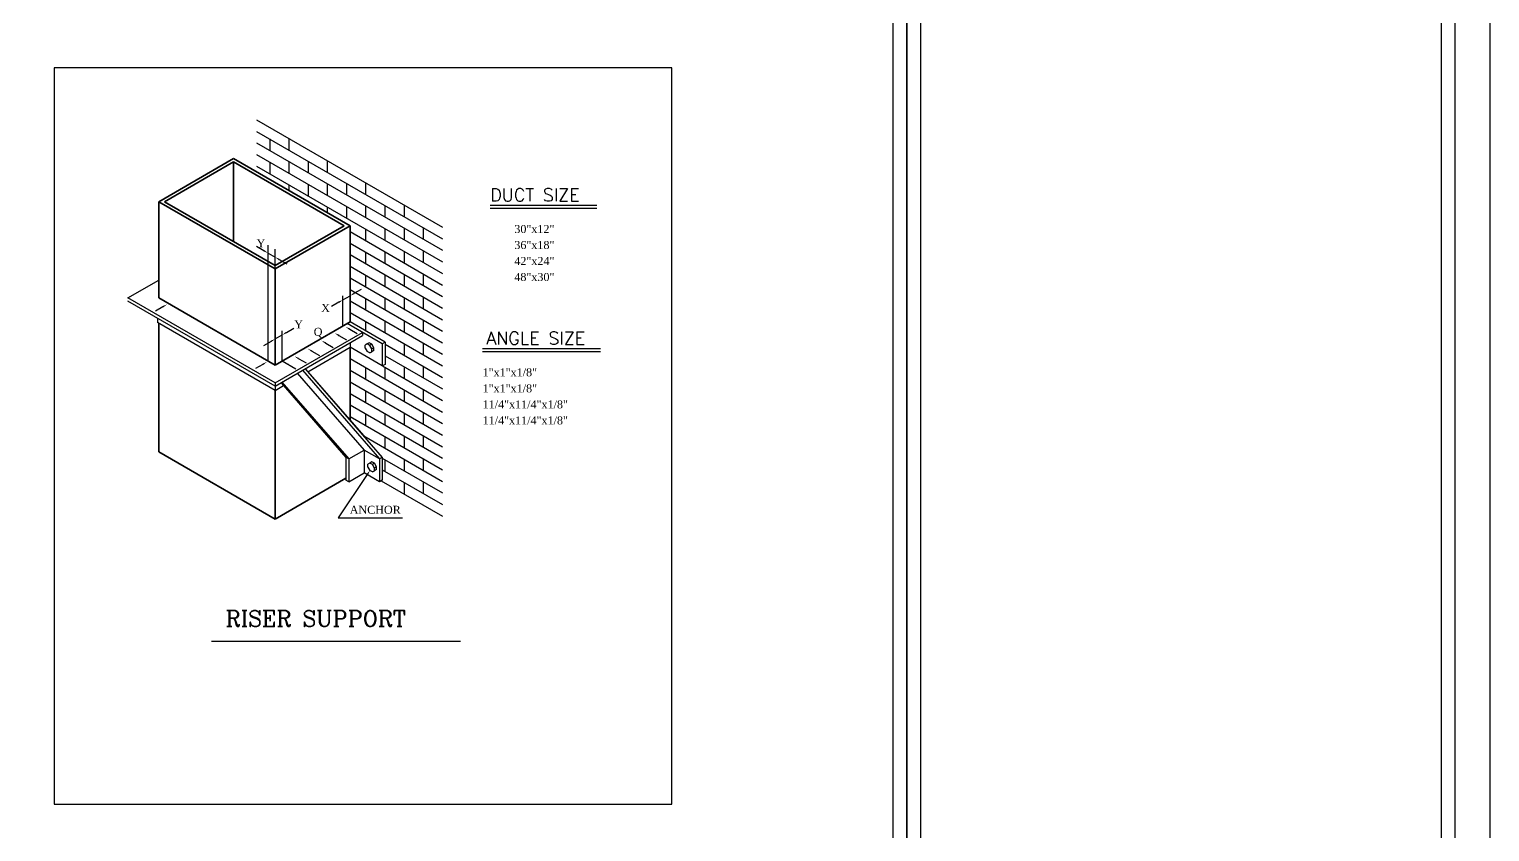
# Model space of a CAD drawing. Extents: x -730 to 2784, y 160 to 852.
# Drawn here: x -685.08 to -664.91, y 254.88 to 265.97 of the extents above; entities that cross this region are included whole.
import ezdxf
from ezdxf.enums import TextEntityAlignment as Align

# ---------------------------------------------------------------- set-up
doc = ezdxf.new("R2010")
doc.units = 0
doc.header["$MEASUREMENT"] = 0
for name, color, linetype, lineweight in [('2', 2, 'Continuous', 25), ('3', 3, 'Continuous', 25), ('5', 5, 'Continuous', 35)]:
    doc.layers.add(name, color=color, linetype=linetype, lineweight=lineweight)
for name, color, linetype in [('fram', 252, 'Continuous'), ('LEADER', 4, 'Continuous'), ('M-DE-TI', 1, 'Continuous'), ('M_HV_TABLE', 140, 'Continuous'), ('Text', 42, 'Continuous'), ('WALL', 4, 'Continuous')]:
    doc.layers.add(name, color=color, linetype=linetype)
doc.styles.add('ROMAND', font='ROMAND.SHX')
doc.styles.add('ROMANS', font='romantic.ttf')
doc.styles.add('ROMANT', font='romanc.shx')

msp = doc.modelspace()

# ---------------------------------------------------------------- linework, layer by layer
at = {"layer": '2', "color": 0}
for p, q in [((-681.944, 264.715), (-679.376, 263.232)), ((-681.944, 264.555), (-679.376, 263.072)), ((-681.944, 264.396), (-679.376, 262.913)), ((-681.763, 264.451), (-681.763, 264.291)), ((-681.498, 264.457), (-681.498, 264.298)), ((-681.944, 264.236), (-679.376, 262.753)), ((-681.763, 264.132), (-681.763, 263.972)), ((-681.498, 264.138), (-681.498, 263.979)), ((-681.233, 264.145), (-681.233, 263.985)), ((-680.968, 264.151), (-680.968, 263.991)), ((-681.944, 264.077), (-679.376, 262.594)), ((-681.498, 263.819), (-681.498, 263.739)), ((-681.233, 263.825), (-681.233, 263.666)), ((-680.968, 263.832), (-680.968, 263.672)), ((-680.702, 263.838), (-680.702, 263.679)), ((-680.437, 263.845), (-680.437, 263.685)), ((-680.437, 263.525), (-680.437, 263.366)), ((-680.172, 263.532), (-680.172, 263.372)), ((-679.906, 263.538), (-679.906, 263.379)), ((-680.968, 263.513), (-680.968, 263.433)), ((-680.702, 263.519), (-680.702, 263.36)), ((-680.653, 263.172), (-679.376, 262.434)), ((-680.437, 263.206), (-680.437, 263.047)), ((-680.172, 263.213), (-680.172, 263.053)), ((-679.906, 263.219), (-679.906, 263.06)), ((-679.641, 263.226), (-679.641, 263.066)), ((-680.653, 263.012), (-679.376, 262.275)), ((-680.653, 262.853), (-679.376, 262.115)), ((-680.437, 262.887), (-680.437, 262.728)), ((-680.172, 262.894), (-680.172, 262.734)), ((-679.906, 262.9), (-679.906, 262.74)), ((-679.641, 262.906), (-679.641, 262.747)), ((-680.653, 262.693), (-679.376, 261.955)), ((-680.653, 262.533), (-679.376, 261.796)), ((-680.437, 262.568), (-680.437, 262.409)), ((-680.172, 262.575), (-680.172, 262.415)), ((-679.906, 262.581), (-679.906, 262.421)), ((-679.641, 262.587), (-679.641, 262.428)), ((-680.653, 262.374), (-679.376, 261.636)), ((-680.653, 262.214), (-679.376, 261.477)), ((-680.437, 262.249), (-680.437, 262.089)), ((-680.172, 262.255), (-680.172, 262.096)), ((-679.906, 262.262), (-679.906, 262.102)), ((-679.641, 262.268), (-679.641, 262.109)), ((-680.653, 262.055), (-679.376, 261.317)), ((-680.437, 261.93), (-680.437, 261.8)), ((-680.172, 261.936), (-680.172, 261.777)), ((-679.906, 261.943), (-679.906, 261.783)), ((-679.641, 261.949), (-679.641, 261.79)), ((-680.414, 261.62), (-680.442, 261.603)), ((-680.442, 261.564), (-680.442, 261.603)), ((-680.442, 261.564), (-680.414, 261.515)), ((-680.387, 261.635), (-680.414, 261.62)), ((-680.38, 261.6), (-680.414, 261.62)), ((-680.38, 261.496), (-680.414, 261.515)), ((-680.353, 261.615), (-680.387, 261.635)), ((-680.353, 261.615), (-680.38, 261.6)), ((-680.352, 261.551), (-680.38, 261.6)), ((-680.38, 261.496), (-680.352, 261.512)), ((-680.325, 261.567), (-680.353, 261.615)), ((-680.325, 261.567), (-680.352, 261.551)), ((-680.352, 261.512), (-680.352, 261.551)), ((-680.325, 261.528), (-680.352, 261.512)), ((-680.325, 261.528), (-680.325, 261.567)), ((-680.168, 261.615), (-679.376, 261.158)), ((-679.906, 261.624), (-679.906, 261.464)), ((-679.641, 261.63), (-679.641, 261.47)), ((-680.653, 261.417), (-679.376, 260.679)), ((-680.205, 261.317), (-679.376, 260.839)), ((-680.168, 261.456), (-679.376, 260.998)), ((-679.906, 261.305), (-679.906, 261.145)), ((-679.641, 261.311), (-679.641, 261.151)), ((-680.653, 261.257), (-679.376, 260.52)), ((-680.437, 261.292), (-680.437, 261.132)), ((-680.172, 261.298), (-680.172, 261.139)), ((-680.653, 261.097), (-679.376, 260.36)), ((-680.653, 260.938), (-679.376, 260.2)), ((-680.437, 260.973), (-680.437, 260.813)), ((-680.172, 260.979), (-680.172, 260.819)), ((-679.906, 260.985), (-679.906, 260.826)), ((-679.641, 260.992), (-679.641, 260.832)), ((-680.653, 260.778), (-679.376, 260.041)), ((-680.653, 260.619), (-679.376, 259.881)), ((-680.437, 260.654), (-680.437, 260.494)), ((-680.172, 260.66), (-680.172, 260.5)), ((-679.906, 260.666), (-679.906, 260.507)), ((-679.641, 260.673), (-679.641, 260.513)), ((-680.464, 260.35), (-679.376, 259.722)), ((-680.437, 260.334), (-680.437, 260.317)), ((-680.172, 260.341), (-680.172, 260.181)), ((-679.906, 260.347), (-679.906, 260.188)), ((-679.641, 260.354), (-679.641, 260.194)), ((-680.377, 259.976), (-680.405, 259.96)), ((-680.405, 259.92), (-680.405, 259.96)), ((-680.405, 259.92), (-680.377, 259.872)), ((-680.351, 259.991), (-680.377, 259.976)), ((-680.343, 259.956), (-680.377, 259.976)), ((-680.317, 259.972), (-680.351, 259.991)), ((-680.317, 259.972), (-680.343, 259.956)), ((-680.315, 259.907), (-680.343, 259.956)), ((-680.288, 259.923), (-680.317, 259.972)), ((-680.288, 259.923), (-680.315, 259.907)), ((-680.315, 259.868), (-680.315, 259.907)), ((-680.288, 259.884), (-680.288, 259.923)), ((-680.207, 260.042), (-679.376, 259.562)), ((-680.172, 260.022), (-680.172, 259.862)), ((-679.906, 260.028), (-679.906, 259.869)), ((-679.641, 260.034), (-679.641, 259.875)), ((-680.343, 259.852), (-680.377, 259.872)), ((-680.343, 259.852), (-680.315, 259.868)), ((-680.288, 259.884), (-680.315, 259.868)), ((-680.221, 259.731), (-679.376, 259.243)), ((-680.207, 259.882), (-679.376, 259.403)), ((-679.906, 259.709), (-679.906, 259.549)), ((-679.641, 259.715), (-679.641, 259.556))]:
    msp.add_line(p, q, dxfattribs=at)
at = {"layer": '3', "color": 0}
for p, q in [((-683.721, 262.257), (-683.295, 262.502)), ((-681.687, 261.082), (-683.721, 262.257)), ((-681.687, 261.038), (-683.721, 262.212)), ((-683.314, 261.977), (-683.314, 261.917)), ((-681.687, 260.977), (-683.314, 261.917)), ((-680.168, 261.645), (-680.653, 261.925)), ((-681.687, 261.082), (-680.479, 261.78)), ((-681.687, 261.038), (-680.479, 261.736)), ((-680.207, 261.623), (-680.691, 261.903)), ((-680.479, 261.78), (-680.479, 261.736)), ((-681.237, 261.237), (-680.653, 261.574)), ((-680.653, 261.635), (-680.653, 261.574)), ((-680.207, 261.316), (-680.653, 261.574)), ((-680.168, 261.645), (-680.207, 261.623)), ((-680.207, 261.623), (-680.207, 261.316)), ((-680.168, 261.645), (-680.168, 261.338)), ((-680.168, 261.338), (-680.207, 261.316)), ((-681.381, 261.215), (-680.458, 260.155)), ((-681.31, 261.256), (-680.245, 260.032)), ((-681.272, 261.278), (-680.464, 260.35)), ((-681.272, 261.278), (-680.207, 260.054)), ((-681.687, 261.082), (-681.687, 261.038)), ((-681.687, 260.977), (-681.571, 261.044)), ((-681.687, 261.038), (-681.687, 260.977)), ((-681.606, 261.085), (-680.709, 260.054)), ((-681.594, 261.092), (-680.67, 260.032)), ((-680.67, 260.032), (-680.458, 260.155)), ((-680.458, 260.155), (-680.458, 259.84)), ((-680.245, 260.032), (-680.458, 260.155)), ((-680.709, 260.054), (-680.709, 259.739)), ((-680.67, 260.032), (-680.709, 260.054)), ((-680.67, 260.032), (-680.67, 259.717)), ((-680.207, 260.054), (-680.245, 260.032)), ((-680.245, 260.032), (-680.245, 259.717)), ((-680.207, 260.054), (-680.207, 259.739)), ((-680.67, 259.717), (-680.709, 259.739)), ((-680.67, 259.717), (-680.458, 259.84)), ((-680.245, 259.717), (-680.458, 259.84)), ((-680.207, 259.739), (-680.245, 259.717))]:
    msp.add_line(p, q, dxfattribs=at)
at = {"layer": '5', "color": 0}
for p, q in [((-683.295, 263.583), (-682.261, 264.18)), ((-683.216, 263.583), (-682.261, 264.134)), ((-680.653, 263.252), (-682.261, 264.18)), ((-682.261, 264.134), (-682.261, 263.032)), ((-680.733, 263.252), (-682.261, 264.134)), ((-683.295, 263.583), (-683.295, 262.257)), ((-681.687, 262.655), (-683.295, 263.583)), ((-681.687, 262.701), (-683.216, 263.583)), ((-681.687, 262.701), (-680.733, 263.252)), ((-681.687, 262.655), (-680.653, 263.252)), ((-680.653, 263.252), (-680.653, 261.925)), ((-681.687, 262.655), (-681.687, 261.328)), ((-681.687, 261.328), (-683.295, 262.257)), ((-681.687, 261.328), (-680.653, 261.925)), ((-683.295, 261.906), (-683.295, 260.129)), ((-680.653, 261.574), (-680.653, 260.567)), ((-681.687, 259.2), (-681.687, 260.977)), ((-681.687, 259.2), (-683.295, 260.129)), ((-681.687, 259.2), (-680.709, 259.765))]:
    msp.add_line(p, q, dxfattribs=at)
at = {"layer": 'fram'}
for p, q in [((-672.961, 277.698), (-672.961, 240.652)), ((-665.384, 240.652), (-665.384, 277.698))]:
    msp.add_line(p, q, dxfattribs=at)
for points in [[(-729.907, 278.175), (-664.907, 278.175), (-664.907, 240.175), (-729.907, 240.175)], [(-672.961, 277.698), (-729.43, 277.698), (-729.43, 240.652), (-672.961, 240.652)]]:
    msp.add_lwpolyline(points, close=True, dxfattribs=at)
at = {"layer": 'LEADER', "color": 0}
for p, q in [((-681.842, 262.907), (-681.945, 262.967)), ((-681.785, 261.385), (-681.785, 262.983)), ((-681.687, 262.655), (-681.687, 262.93)), ((-681.785, 262.874), (-681.687, 262.818)), ((-681.63, 262.785), (-681.526, 262.725)), ((-680.596, 262.319), (-680.493, 262.378)), ((-683.239, 262.133), (-683.342, 262.074)), ((-680.808, 262.196), (-680.911, 262.136)), ((-680.751, 262.229), (-680.653, 262.285)), ((-680.751, 261.869), (-680.751, 262.284)), ((-681.687, 261.689), (-681.589, 261.745)), ((-681.589, 261.385), (-681.589, 261.8)), ((-681.532, 261.778), (-681.429, 261.838)), ((-680.806, 261.737), (-680.703, 261.677)), ((-680.656, 261.823), (-680.553, 261.764)), ((-681.744, 261.655), (-681.848, 261.596)), ((-681.179, 261.521), (-681.076, 261.462)), ((-680.988, 261.632), (-680.885, 261.572)), ((-681.857, 261.338), (-681.96, 261.279)), ((-681.589, 261.385), (-681.4, 261.275)), ((-681.361, 261.416), (-681.258, 261.357)), ((-680.414, 259.817), (-680.817, 259.218)), ((-680.817, 259.218), (-679.929, 259.218))]:
    msp.add_line(p, q, dxfattribs=at)
for points in [[(-681.837, 262.917), (-681.848, 262.898), (-681.785, 262.874)], [(-681.635, 262.775), (-681.624, 262.794), (-681.687, 262.818)], [(-680.59, 262.309), (-680.601, 262.328), (-680.653, 262.285)], [(-683.244, 262.143), (-683.233, 262.124), (-683.181, 262.166)], [(-680.814, 262.205), (-680.803, 262.186), (-680.751, 262.229)], [(-681.526, 261.769), (-681.537, 261.788), (-681.589, 261.745)], [(-680.812, 261.727), (-680.801, 261.747), (-680.863, 261.77)], [(-680.662, 261.814), (-680.651, 261.833), (-680.714, 261.857)], [(-681.75, 261.665), (-681.739, 261.646), (-681.687, 261.689)], [(-681.185, 261.512), (-681.174, 261.531), (-681.237, 261.555)], [(-680.993, 261.622), (-680.982, 261.642), (-681.045, 261.665)], [(-681.863, 261.348), (-681.852, 261.329), (-681.8, 261.372)], [(-681.508, 261.325), (-681.497, 261.344), (-681.56, 261.368)], [(-681.367, 261.407), (-681.356, 261.426), (-681.419, 261.45)], [(-680.424, 259.823), (-680.405, 259.81), (-680.377, 259.872)]]:
    msp.add_solid(points, dxfattribs=at)
at = {"layer": 'M-DE-TI', "color": 0}
msp.add_line((-682.568, 257.518), (-679.127, 257.518), dxfattribs=at)
at = {"layer": 'M_HV_TABLE', "color": 7, "ltscale": 50}
msp.add_lwpolyline([(-684.738, 255.264), (-676.209, 255.264), (-676.209, 265.435), (-684.738, 265.435)], close=True, dxfattribs=at)
at = {"layer": 'Text', "color": 0}
for p, q in [((-678.716, 263.538), (-677.243, 263.538)), ((-678.716, 263.493), (-677.243, 263.493)), ((-678.821, 261.558), (-677.191, 261.558)), ((-678.821, 261.514), (-677.191, 261.514))]:
    msp.add_line(p, q, dxfattribs=at)
at = {"layer": 'WALL', "linetype": 'Continuous'}
msp.add_lwpolyline([(-673.153, 277.506, 0.0192, 0.0192, 0), (-729.238, 277.506, 0.0192, 0.0192, 0), (-729.238, 240.844, 0.0192, 0.0192, 0), (-673.153, 240.844, 0.0192, 0.0192, 0)], format="xyseb", close=True, dxfattribs=at)
at = {"layer": 'WALL', "linetype": 'Continuous', "const_width": 0.02}
msp.add_lwpolyline([(-665.576, 271.586), (-672.769, 271.586), (-672.769, 251.036), (-665.576, 251.036)], close=True, dxfattribs=at)

# ---------------------------------------------------------------- texts
at = {"layer": 'Text', "color": 0}
for s, height, style, p in [('DUCT SIZE', 0.1769, 'ROMAND', (-678.716, 263.59)), ('30"x12"', 0.1105, 'ROMANS', (-678.383, 263.152)), ('Y', 0.111, 'ROMANS', (-681.944, 262.955)), ('36"x18"', 0.1105, 'ROMANS', (-678.383, 262.931)), ('42"x24"', 0.1105, 'ROMANS', (-678.383, 262.71)), ('48"x30"', 0.1105, 'ROMANS', (-678.383, 262.489)), ('X', 0.111, 'ROMANS', (-681.051, 262.061)), ('Y', 0.111, 'ROMANS', (-681.424, 261.836)), ('Q', 0.111, 'ROMANS', (-681.155, 261.732)), ('ANGLE SIZE', 0.1769, 'ROMAND', (-678.769, 261.611)), ('1"x1"x1/8"', 0.1105, 'ROMANS', (-678.821, 261.173)), ('1"x1"x1/8"', 0.1105, 'ROMANS', (-678.821, 260.951)), ('11/4"x11/4"x1/8"', 0.11054, 'ROMANS', (-678.821, 260.73)), ('11/4"x11/4"x1/8"', 0.11054, 'ROMANS', (-678.821, 260.509)), ('RISER SUPPORT', 0.22108, 'ROMANT', (-682.372, 257.717))]:
    msp.add_text(s, height=height, dxfattribs=dict(at, style=style)).set_placement(p)
at = {"layer": 'Text', "color": 0, "style": 'ROMANS'}
msp.add_text('ANCHOR', height=0.1105, dxfattribs=at).set_placement((-680.657, 259.33), align=Align.MIDDLE_LEFT)

doc.saveas('drawing.dxf')
